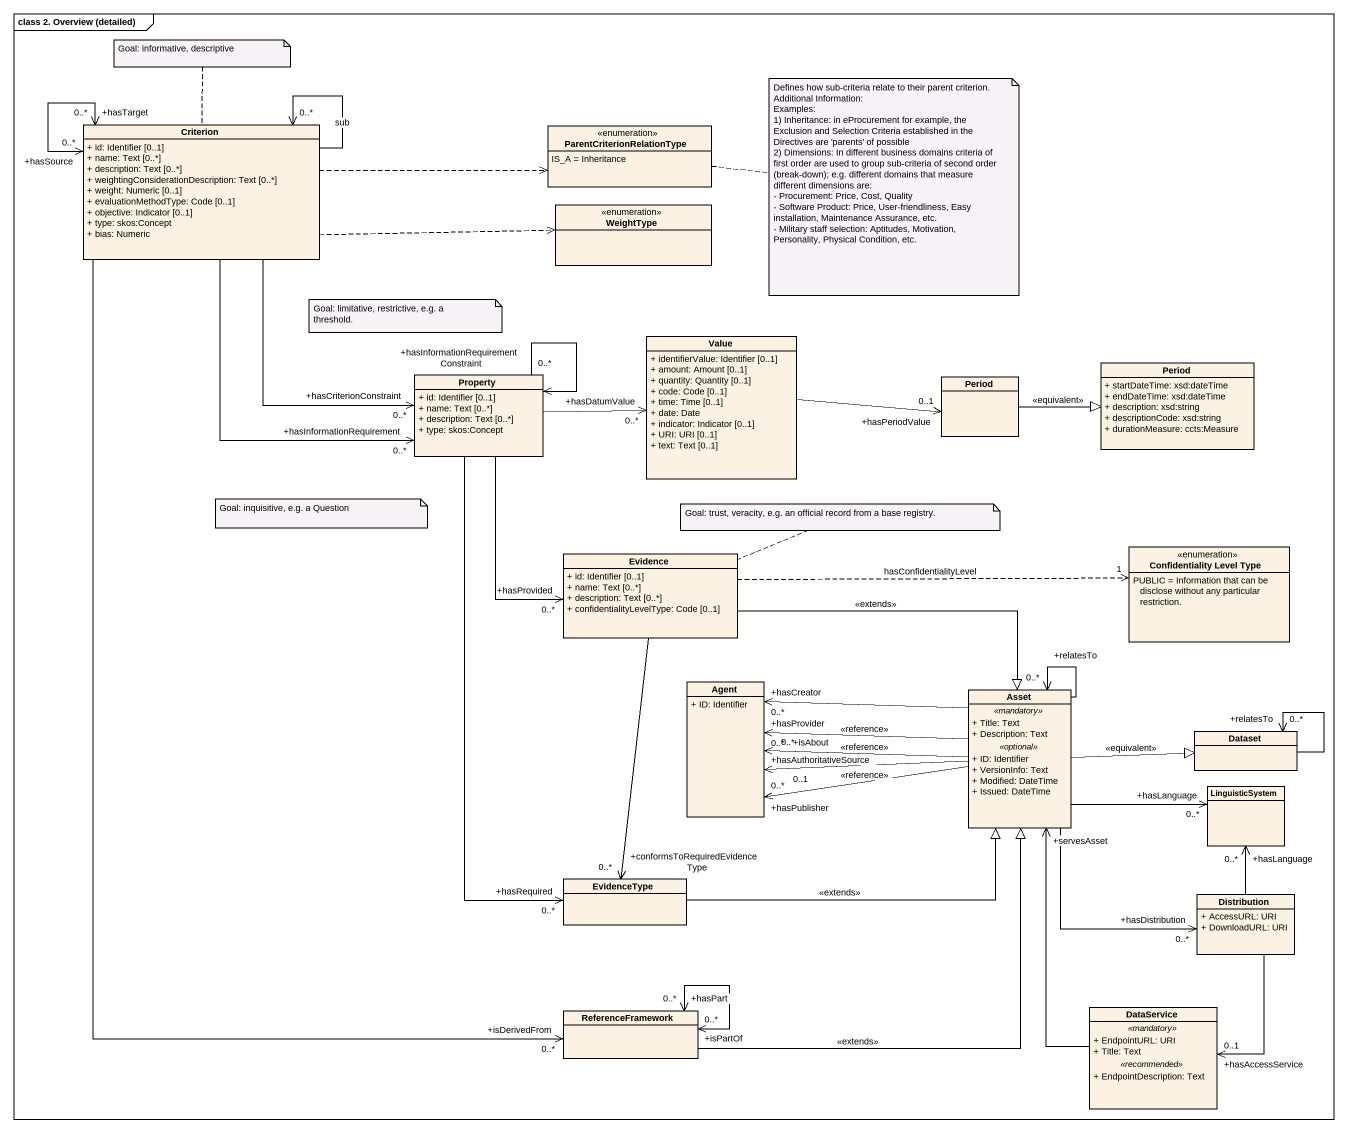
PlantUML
@startuml
mainframe class 2. Overview (detailed)
hide circle
hide empty members
skinparam classAttributeIconSize 0
class Criterion {
  + id: Identifier [0..1]
  + name: Text [0..*]
  + description: Text [0..*]
  + weightingConsiderationDescription: Text [0..*]
  + weight: Numeric [0..1]
  + evaluationMethodType: Code [0..1]
  + objective: Indicator [0..1]
  + type: skos:Concept
  + bias: Numeric
}
enum ParentCriterionRelationType {
  IS_A = Inheritance
}
enum WeightType
class Value {
  + identifierValue: Identifier [0..1]
  + amount: Amount [0..1]
  + quantity: Quantity [0..1]
  + code: Code [0..1]
  + time: Time [0..1]
  + date: Date
  + indicator: Indicator [0..1]
  + URI: URI [0..1]
  + text: Text [0..1]
}
class Property {
  + id: Identifier [0..1]
  + name: Text [0..*]
  + description: Text [0..*]
  + type: skos:Concept
}
class Period
class "Period" as Period_2 {
  + startDateTime: xsd:dateTime
  + endDateTime: xsd:dateTime
  + description: xsd:string
  + descriptionCode: xsd:string
  + durationMeasure: ccts:Measure
}
class Evidence {
  + id: Identifier [0..1]
  + name: Text [0..*]
  + description: Text [0..*]
  + confidentialityLevelType: Code [0..1]
}
enum "Confidentiality Level Type" as Confidentiality_Level_Type {
  PUBLIC = Information that can be disclose without any particular restriction.
}
class "Agent" as Agent_ {
  + ID: Identifier
}
class Asset {
  .. <<mandatory>> ..
  + Title: Text
  + Description: Text
  .. <<optional>> ..
  + ID: Identifier
  + VersionInfo: Text
  + Modified: DateTime
  + Issued: DateTime
}
class Dataset
class LinguisticSystem
class EvidenceType
class Distribution {
  + AccessURL: URI
  + DownloadURL: URI
}
class DataService {
  .. <<mandatory>> ..
  + EndpointURL: URI
  + Title: Text
  .. <<recommended>> ..
  + EndpointDescription: Text
}
class ReferenceFramework
Criterion --> "0..*" Criterion : sub
Criterion "+hasTarget\n0..*" <--> "+hasSource\n0..*" Criterion
Criterion .right.> ParentCriterionRelationType
Criterion .right.> WeightType
Criterion --> "+hasCriterionConstraint\n0..*" Property
Criterion --> "+hasInformationRequirement\n0..*" Property
Criterion --> "+isDerivedFrom\n0..*" ReferenceFramework
Value -right-> "+hasPeriodValue\n0..1" Period
Property -right-> "+hasDatumValue\n0..*" Value
Property <-- "+hasInformationRequirementConstraint\n0..*" Property
Property --> "+hasProvided\n0..*" Evidence
Property --> "+hasRequired\n0..*" EvidenceType
Period -right-|> Period_2 : <<equivalent>>
Evidence .right.> "1" Confidentiality_Level_Type : hasConfidentialityLevel
Evidence -right-|> Asset : <<extends>>
Evidence --> "+conformsToRequiredEvidenceType\n0..*" EvidenceType
Asset -left-> "+hasCreator\n0..*" Agent_
Asset -left-> "+hasPublisher\n0..*" Agent_ : <<reference>>
Asset -left-> "+hasProvider\n0..*" Agent_ : <<reference>>
Asset -left-> "+hasAuthoritativeSource\n0..1" Agent_
Asset -left-> "+isAbout\n0..*" Agent_ : <<reference>>
Asset --> "+relatesTo\n0..*" Asset
Asset -right-|> Dataset : <<equivalent>>
Asset -right-> "+hasLanguage\n0..*" LinguisticSystem
Asset --> "+hasDistribution\n0..*" Distribution
Dataset --> "+relatesTo\n0..*" Dataset
EvidenceType -right-|> Asset : <<extends>>
Distribution -up-> "+hasLanguage\n0..*" LinguisticSystem
Distribution --> "+hasAccessService\n0..1" DataService
DataService -up-> "+servesAsset" Asset
ReferenceFramework -up-|> Asset : <<extends>>
ReferenceFramework "+isPartOf\n0..*" <--> "+hasPart\n0..*" ReferenceFramework
note top of Criterion : Goal: informative, descriptive
note right of ParentCriterionRelationType
  Defines how sub-criteria relate to their parent criterion.
  Additional Information:
  Examples:
  1) Inheritance: in eProcurement for example, the Exclusion and Selection Criteria established in the Directives are 'parents' of possible
  2) Dimensions: In different business domains criteria of first order are used to group sub-criteria of second order (break-down); e.g. different domains that measure different dimensions are:
  - Procurement: Price, Cost, Quality
  - Software Product: Price, User-friendliness, Easy installation, Maintenance Assurance, etc.
  - Military staff selection: Aptitudes, Motivation, Personality, Physical Condition, etc.
end note
note as N3
  Goal: limitative, restrictive, e.g. a threshold.
end note
note as N4
  Goal: inquisitive, e.g. a Question
end note
note right of Evidence : Goal: trust, veracity, e.g. an official record from a base registry.
@enduml
